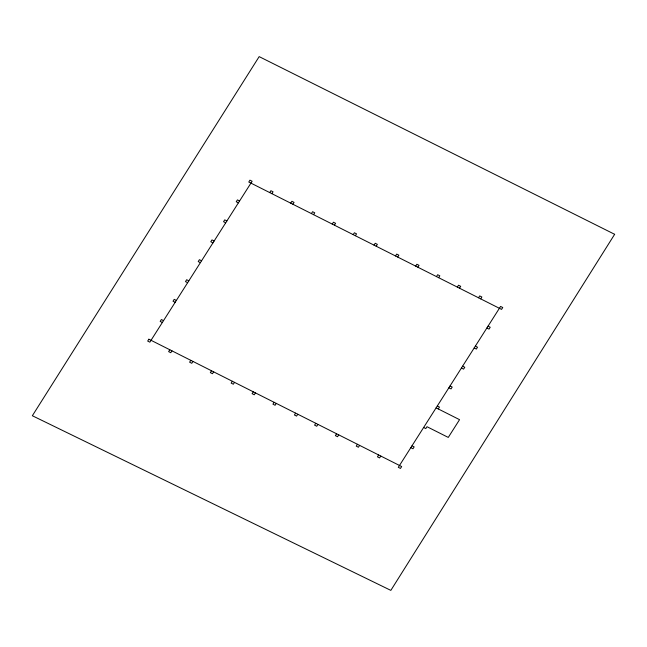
<?xml version="1.0" encoding="UTF-8"?>
<svg xmlns="http://www.w3.org/2000/svg" width="647" height="647" viewBox="0 0 647 647"><rect width="100%" height="100%" fill="white"/><g stroke="black" fill="none" stroke-linecap="round" stroke-linejoin="round"><path stroke-width="0.97" d="M169.805 349.76L168.624 351.628L170.784 352.712L171.973 350.844M269.71 192.58L270.891 190.719L273.058 191.803L271.869 193.671M190.8 360.33L189.611 362.199L191.771 363.29L192.96 361.422M290.697 203.158L291.886 201.29L294.045 202.382L292.865 204.25M211.496 370.763L210.315 372.623L212.475 373.715L213.664 371.847M311.401 213.583L312.582 211.715L314.749 212.806L313.56 214.675M232.354 381.269L231.165 383.129L233.332 384.221L234.513 382.353M332.251 224.088L333.44 222.22L335.599 223.312L334.418 225.18M253.292 391.815L252.104 393.683L254.271 394.775L255.46 392.907M353.189 234.643L354.378 232.774L356.546 233.866L355.357 235.726M274.118 402.305L272.937 404.173L275.096 405.265L276.285 403.396M374.023 245.132L375.203 243.264L377.371 244.356L376.182 246.224M295.614 413.134L294.425 415.002L296.585 416.094L297.774 414.226M395.511 255.961L396.7 254.093L398.859 255.185L397.679 257.045M315.776 423.292L314.588 425.16L316.755 426.252L317.944 424.383M415.673 266.119L416.862 264.251L419.03 265.343L417.841 267.211M336.561 433.765L335.372 435.633L337.54 436.717L338.729 434.857M436.458 276.592L437.647 274.724L439.814 275.808L438.626 277.676M357.443 444.279L356.254 446.147L358.422 447.239L359.611 445.371M457.34 287.106L458.529 285.238L460.696 286.33L459.507 288.198M378.624 454.954L377.444 456.822L379.603 457.914L380.792 456.046M478.529 297.782L479.71 295.914L481.878 297.005L480.689 298.874M438.278 408.953L439.467 407.084L437.299 405.993M239.584 200.982L237.425 199.891L236.236 201.759L238.395 202.851M488.048 326.145L490.216 327.236L489.027 329.105L486.859 328.013M226.895 220.942L224.735 219.851L223.547 221.719L225.714 222.811M475.359 346.113L477.526 347.204L476.338 349.065L474.178 347.981M214.149 240.999L211.981 239.908L210.793 241.776L212.96 242.868M462.613 366.17L464.781 367.261L463.592 369.13L461.424 368.038M201.573 260.79L199.405 259.698L198.217 261.566L200.384 262.658M450.037 385.96L452.196 387.052L451.008 388.92L448.848 387.828M188.835 280.822L186.668 279.739L185.487 281.607L187.646 282.69M436.11 407.861L459.556 419.668L448.266 437.421L426.996 426.705L425.807 428.573L423.639 427.481M176.364 300.451L174.197 299.359L173.016 301.227L175.175 302.319M163.537 320.629L161.37 319.545L160.181 321.405L162.348 322.497M412.002 445.799L414.161 446.891L412.98 448.759L410.813 447.667M614.65 234.303L390.837 590.379L32.35 415.738L259.172 56.621L614.65 234.303M148.867 339.206L147.686 341.074L149.845 342.166L252.12 181.257L249.952 180.165L248.772 182.033L501.562 309.387L502.751 307.519L500.584 306.427L398.309 467.336L400.477 468.428L401.666 466.56L148.867 339.206"/></g></svg>
